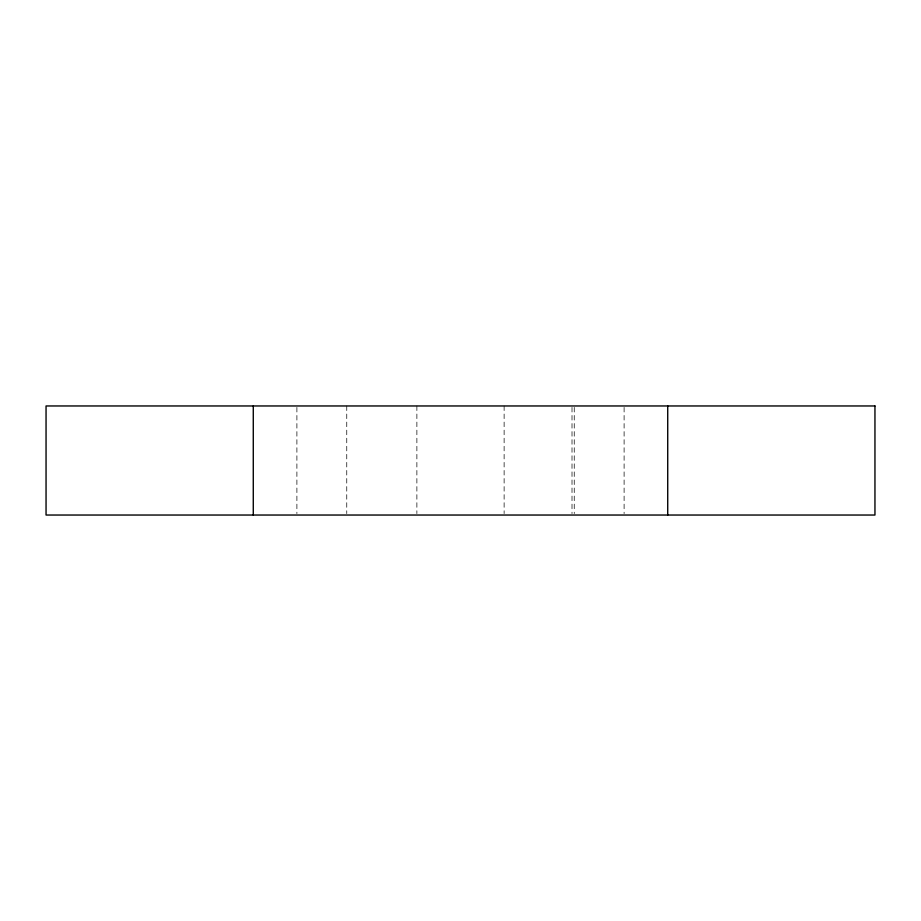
<?xml version="1.0" encoding="UTF-8"?>
<svg xmlns="http://www.w3.org/2000/svg" width="921" height="921" viewBox="0 0 921 921"><rect width="100%" height="100%" fill="white"/><g stroke="black" fill="none" stroke-linecap="round" stroke-linejoin="round"><path stroke-width="0.69" stroke-dasharray="4.61 3.45" d="M624.104 407.404L624.104 513.596M574.244 407.404L574.244 513.596M572.01 407.404L572.01 513.596M504.121 405.965L504.121 513.596M416.879 405.965L416.879 513.596M346.757 405.965L346.757 513.596M296.896 407.404L296.896 513.596"/><path stroke-width="1.38" d="M667.725 405.965L667.725 515.035M253.275 405.965L253.275 515.035M874.95 405.965L46.05 405.965L46.05 515.035L874.95 515.035L874.95 405.965"/></g></svg>
